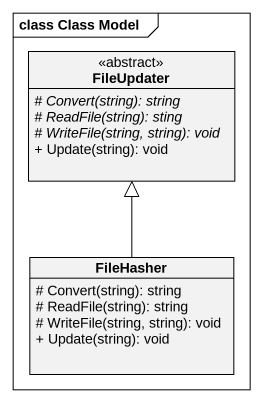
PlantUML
@startuml
mainframe class Class Model
hide circle
hide empty members
skinparam classAttributeIconSize 0
class FileUpdater <<abstract>> {
  {abstract} # Convert(string): string
  {abstract} # ReadFile(string): sting
  {abstract} # WriteFile(string, string): void
  + Update(string): void
}
class FileHasher {
  # Convert(string): string
  # ReadFile(string): string
  # WriteFile(string, string): void
  + Update(string): void
}
FileHasher -up-|> FileUpdater
@enduml
